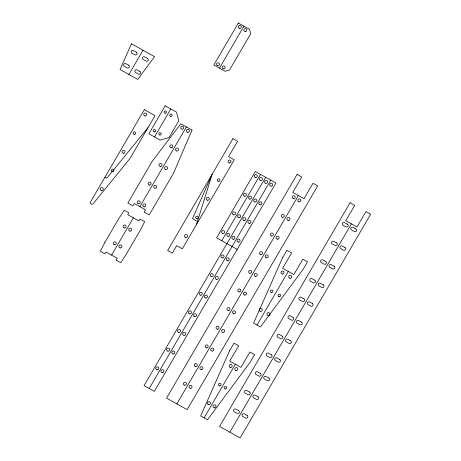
<?xml version="1.0" encoding="UTF-8"?>
<svg xmlns="http://www.w3.org/2000/svg" width="461" height="461" viewBox="0 0 461 461"><rect width="100%" height="100%" fill="white"/><g stroke="black" fill="none" stroke-linecap="round" stroke-linejoin="round"><path stroke-width="0.69" d="M196.449 224.57L212.193 174.183L192.462 218.641L198.08 221.776M128.878 74.475L143.019 50.237M154.493 136.94L170.812 108.969M219.453 68.136L243.927 26.185M111.614 255.112L133.373 217.823M139.896 206.637L186.4 126.925M221.764 240.74L260.471 174.396M265.622 177.266L144.068 385.632L154.366 391.372L275.92 183.011L255.319 171.527L216.612 237.87L237.219 249.355M149.22 388.502L270.768 180.136M176.845 403.905L298.394 195.539M256.984 325.034L288.258 271.425M204.079 417.85L235.352 364.242M229.832 432.205L351.386 223.844M148.021 127.605L107.35 177.566A1.089 1.066 -24.7 0 1 105.967 177.837L104.918 177.249M192.018 130.06L173.417 173.428L149.214 214.918L144.155 212.1L145.515 209.767L134.278 203.503L132.918 205.831L127.864 203.013L152.061 161.529L180.775 123.79L192.018 130.06M131.46 43.789L120.033 69.542L137.73 79.407L154.579 56.68L131.46 43.789M229.613 350.677L200.65 415.937L207.508 419.764L250.214 362.162L254.622 354.607L249.943 351.997L240.97 367.377L229.728 361.113L238.706 345.727L234.021 343.117L229.613 350.677M282.518 257.86L253.556 323.121L260.413 326.941L303.119 269.345L307.527 261.785L302.848 259.174L293.876 274.56L282.633 268.296L291.611 252.91L286.926 250.3L282.518 257.86M104.745 242.636L100.319 251.285L104.912 253.844L105.995 251.983L117.232 258.246L116.149 260.108L120.736 262.666L126.101 254.541L140.242 230.298L144.668 221.649L140.075 219.09L138.992 220.957L127.755 214.688L128.838 212.826L124.251 210.268L118.886 218.399L104.745 242.636M144.345 109.66L90.563 201.855A1.631 1.596 -24.7 0 0 91.042 203.975A1.631 1.596 -24.7 0 0 93.226 203.629L130.077 158.371L155.023 115.613L144.345 109.66M165.194 105.84L148.874 133.805L160.111 140.069L168.997 137.609L178.787 120.828L176.43 112.104L165.194 105.84M238.308 23.05L213.835 65.001L225.072 71.265L229.515 70.037L250.721 33.676L249.545 29.314L238.308 23.05M232.92 138.652L167.654 250.525L172.339 253.135L176.69 245.678L182.308 248.813L234.246 159.777L228.627 156.648L237.605 141.262L232.92 138.652M297.068 174.414L166.542 398.16L187.143 409.645L317.669 185.898L312.99 183.288L304.018 198.674L292.775 192.404L301.753 177.024L297.068 174.414M350.055 202.719L219.528 426.465L240.129 437.95L370.656 214.204L365.976 211.593L357.004 226.973L345.762 220.71L354.74 205.329L350.055 202.719M136.306 52.174L133.494 50.612A1.521 1.492 -24.7 0 0 131.425 51.183A1.521 1.492 -24.7 0 0 131.973 53.222L134.785 54.784A1.521 1.492 -24.7 0 0 136.854 54.214A1.521 1.492 -24.7 0 0 136.306 52.174M147.543 58.438L144.731 56.876A1.521 1.492 -24.7 0 0 142.662 57.446A1.521 1.492 -24.7 0 0 143.21 59.486L146.022 61.048A1.521 1.492 -24.7 0 0 148.09 60.477A1.521 1.492 -24.7 0 0 147.543 58.438M128.694 65.226L125.882 63.664A1.521 1.492 -24.7 0 0 123.807 64.235A1.521 1.492 -24.7 0 0 124.361 66.275L127.167 67.836A1.521 1.492 -24.7 0 0 129.241 67.266A1.521 1.492 -24.7 0 0 128.694 65.226M139.931 71.49L137.119 69.928A1.521 1.492 -24.7 0 0 135.044 70.498A1.521 1.492 -24.7 0 0 135.597 72.538L138.404 74.1A1.521 1.492 -24.7 0 0 140.478 73.529A1.521 1.492 -24.7 0 0 139.931 71.49M347.433 224.236L344.621 222.669A1.521 1.492 -24.7 0 0 342.552 223.239A1.521 1.492 -24.7 0 0 343.099 225.279L345.911 226.847A1.521 1.492 -24.7 0 0 347.98 226.27A1.521 1.492 -24.7 0 0 347.433 224.236M355.857 228.933L353.051 227.365A1.521 1.492 -24.7 0 0 350.977 227.941A1.521 1.492 -24.7 0 0 351.53 229.976L354.336 231.543A1.521 1.492 -24.7 0 0 356.411 230.967A1.521 1.492 -24.7 0 0 355.857 228.933M336.553 242.878L333.747 241.31A1.521 1.492 -24.7 0 0 331.672 241.887A1.521 1.492 -24.7 0 0 332.22 243.921L335.032 245.488A1.521 1.492 -24.7 0 0 337.106 244.918A1.521 1.492 -24.7 0 0 336.553 242.878M344.984 247.58L342.171 246.013A1.521 1.492 -24.7 0 0 340.103 246.589A1.521 1.492 -24.7 0 0 340.65 248.623L343.462 250.19A1.521 1.492 -24.7 0 0 345.531 249.614A1.521 1.492 -24.7 0 0 344.984 247.58M325.679 261.525L322.867 259.958A1.521 1.492 -24.7 0 0 320.793 260.534A1.521 1.492 -24.7 0 0 321.346 262.568L324.152 264.136A1.521 1.492 -24.7 0 0 326.227 263.559A1.521 1.492 -24.7 0 0 325.679 261.525M334.104 266.222L331.298 264.66A1.521 1.492 -24.7 0 0 329.223 265.231A1.521 1.492 -24.7 0 0 329.771 267.271L332.583 268.832A1.521 1.492 -24.7 0 0 334.657 268.262A1.521 1.492 -24.7 0 0 334.104 266.222M314.8 280.173L311.993 278.605A1.521 1.492 -24.7 0 0 309.919 279.182A1.521 1.492 -24.7 0 0 310.466 281.216L313.278 282.783A1.521 1.492 -24.7 0 0 315.347 282.207A1.521 1.492 -24.7 0 0 314.8 280.173M323.23 284.869L320.418 283.302A1.521 1.492 -24.7 0 0 318.349 283.878A1.521 1.492 -24.7 0 0 318.897 285.912L321.703 287.48A1.521 1.492 -24.7 0 0 323.778 286.903A1.521 1.492 -24.7 0 0 323.23 284.869M303.926 298.814L301.114 297.253A1.521 1.492 -24.7 0 0 299.039 297.823A1.521 1.492 -24.7 0 0 299.592 299.863L302.399 301.425A1.521 1.492 -24.7 0 0 304.473 300.854A1.521 1.492 -24.7 0 0 303.926 298.814M312.351 303.517L309.544 301.949A1.521 1.492 -24.7 0 0 307.47 302.525A1.521 1.492 -24.7 0 0 308.017 304.56L310.829 306.127A1.521 1.492 -24.7 0 0 312.904 305.551A1.521 1.492 -24.7 0 0 312.351 303.517M293.046 317.462L290.234 315.894A1.521 1.492 -24.7 0 0 288.165 316.471A1.521 1.492 -24.7 0 0 288.713 318.505L291.525 320.072A1.521 1.492 -24.7 0 0 293.594 319.496A1.521 1.492 -24.7 0 0 293.046 317.462M301.477 322.158L298.665 320.597A1.521 1.492 -24.7 0 0 296.59 321.167A1.521 1.492 -24.7 0 0 297.143 323.207L299.95 324.769A1.521 1.492 -24.7 0 0 302.024 324.198A1.521 1.492 -24.7 0 0 301.477 322.158M282.167 336.109L279.36 334.542A1.521 1.492 -24.7 0 0 277.286 335.118A1.521 1.492 -24.7 0 0 277.839 337.152L280.645 338.72A1.521 1.492 -24.7 0 0 282.72 338.144A1.521 1.492 -24.7 0 0 282.167 336.109M290.597 340.806L287.785 339.238A1.521 1.492 -24.7 0 0 285.716 339.815A1.521 1.492 -24.7 0 0 286.264 341.849L289.076 343.416A1.521 1.492 -24.7 0 0 291.145 342.84A1.521 1.492 -24.7 0 0 290.597 340.806M271.293 354.751L268.481 353.189A1.521 1.492 -24.7 0 0 266.412 353.76A1.521 1.492 -24.7 0 0 266.959 355.8L269.766 357.361A1.521 1.492 -24.7 0 0 271.84 356.791A1.521 1.492 -24.7 0 0 271.293 354.751M279.718 359.453L276.911 357.886A1.521 1.492 -24.7 0 0 274.837 358.462A1.521 1.492 -24.7 0 0 275.39 360.496L278.196 362.064A1.521 1.492 -24.7 0 0 280.271 361.487A1.521 1.492 -24.7 0 0 279.718 359.453M260.413 373.398L257.607 371.831A1.521 1.492 -24.7 0 0 255.532 372.407A1.521 1.492 -24.7 0 0 256.08 374.441L258.892 376.009A1.521 1.492 -24.7 0 0 260.966 375.433A1.521 1.492 -24.7 0 0 260.413 373.398M268.844 378.095L266.032 376.533A1.521 1.492 -24.7 0 0 263.963 377.104A1.521 1.492 -24.7 0 0 264.51 379.144L267.322 380.705A1.521 1.492 -24.7 0 0 269.391 380.135A1.521 1.492 -24.7 0 0 268.844 378.095M249.539 392.046L246.727 390.479A1.521 1.492 -24.7 0 0 244.653 391.055A1.521 1.492 -24.7 0 0 245.206 393.089L248.012 394.656A1.521 1.492 -24.7 0 0 250.087 394.08A1.521 1.492 -24.7 0 0 249.539 392.046M257.964 396.742L255.158 395.175A1.521 1.492 -24.7 0 0 253.083 395.751A1.521 1.492 -24.7 0 0 253.631 397.785L256.443 399.353A1.521 1.492 -24.7 0 0 258.517 398.777A1.521 1.492 -24.7 0 0 257.964 396.742M238.66 410.688L235.848 409.126A1.521 1.492 -24.7 0 0 233.779 409.696A1.521 1.492 -24.7 0 0 234.326 411.736L237.138 413.298A1.521 1.492 -24.7 0 0 239.207 412.728A1.521 1.492 -24.7 0 0 238.66 410.688M247.09 415.39L244.278 413.822A1.521 1.492 -24.7 0 0 242.204 414.399A1.521 1.492 -24.7 0 0 242.757 416.433L245.563 418A1.521 1.492 -24.7 0 0 247.638 417.424A1.521 1.492 -24.7 0 0 247.09 415.39M299.12 201.855A1.521 1.492 -24.7 0 0 300.699 199.763A1.521 1.492 -24.7 0 0 298.088 199.486A1.521 1.492 -24.7 0 0 299.12 201.855M190.347 388.312A1.521 1.492 -24.7 0 0 191.926 386.22A1.521 1.492 -24.7 0 0 189.321 385.943A1.521 1.492 -24.7 0 0 190.347 388.312M260.574 311.325A1.521 1.492 -24.7 0 0 262.153 309.233A1.521 1.492 -24.7 0 0 259.549 308.962A1.521 1.492 -24.7 0 0 260.574 311.325M271.477 292.47A1.302 1.279 -24.7 0 0 272.831 290.672A1.302 1.279 -24.7 0 0 270.595 290.442A1.302 1.279 -24.7 0 0 271.477 292.47M282.328 274.036A1.521 1.492 -24.7 0 0 283.907 271.944A1.521 1.492 -24.7 0 0 281.302 271.667A1.521 1.492 -24.7 0 0 282.328 274.036M290.009 278.317A1.521 1.492 -24.7 0 0 291.588 276.225A1.521 1.492 -24.7 0 0 288.978 275.949A1.521 1.492 -24.7 0 0 290.009 278.317M279.159 296.751A1.302 1.279 -24.7 0 0 280.507 294.954A1.302 1.279 -24.7 0 0 278.277 294.723A1.302 1.279 -24.7 0 0 279.159 296.751M268.25 315.606A1.521 1.492 -24.7 0 0 269.829 313.515A1.521 1.492 -24.7 0 0 267.224 313.238A1.521 1.492 -24.7 0 0 268.25 315.606M230.454 367.429A1.521 1.492 -24.7 0 0 232.033 365.337A1.521 1.492 -24.7 0 0 229.422 365.06A1.521 1.492 -24.7 0 0 230.454 367.429M219.603 385.863A1.302 1.279 -24.7 0 0 220.957 384.065A1.302 1.279 -24.7 0 0 218.721 383.834A1.302 1.279 -24.7 0 0 219.603 385.863M208.7 404.718A1.521 1.492 -24.7 0 0 210.279 402.626A1.521 1.492 -24.7 0 0 207.669 402.349A1.521 1.492 -24.7 0 0 208.7 404.718M214.319 407.852A1.521 1.492 -24.7 0 0 215.898 405.761A1.521 1.492 -24.7 0 0 213.287 405.484A1.521 1.492 -24.7 0 0 214.319 407.852M225.222 388.992A1.302 1.279 -24.7 0 0 226.576 387.2A1.302 1.279 -24.7 0 0 224.34 386.963A1.302 1.279 -24.7 0 0 225.222 388.992M236.072 370.563A1.521 1.492 -24.7 0 0 237.651 368.466A1.521 1.492 -24.7 0 0 235.047 368.195A1.521 1.492 -24.7 0 0 236.072 370.563M288.24 220.502A1.521 1.492 -24.7 0 0 289.819 218.405A1.521 1.492 -24.7 0 0 287.215 218.134A1.521 1.492 -24.7 0 0 288.24 220.502M277.366 239.15A1.521 1.492 -24.7 0 0 278.945 237.052A1.521 1.492 -24.7 0 0 276.335 236.781A1.521 1.492 -24.7 0 0 277.366 239.15M266.487 257.791A1.521 1.492 -24.7 0 0 268.066 255.699A1.521 1.492 -24.7 0 0 265.461 255.423A1.521 1.492 -24.7 0 0 266.487 257.791M255.607 276.439A1.521 1.492 -24.7 0 0 257.186 274.341A1.521 1.492 -24.7 0 0 254.581 274.07A1.521 1.492 -24.7 0 0 255.607 276.439M244.733 295.086A1.521 1.492 -24.7 0 0 246.312 292.989A1.521 1.492 -24.7 0 0 243.708 292.718A1.521 1.492 -24.7 0 0 244.733 295.086M233.854 313.728A1.521 1.492 -24.7 0 0 235.433 311.636A1.521 1.492 -24.7 0 0 232.828 311.359A1.521 1.492 -24.7 0 0 233.854 313.728M222.98 332.375A1.521 1.492 -24.7 0 0 224.559 330.283A1.521 1.492 -24.7 0 0 221.948 330.007A1.521 1.492 -24.7 0 0 222.98 332.375M212.1 351.023A1.521 1.492 -24.7 0 0 213.679 348.925A1.521 1.492 -24.7 0 0 211.075 348.654A1.521 1.492 -24.7 0 0 212.1 351.023M201.227 369.664A1.521 1.492 -24.7 0 0 202.805 367.573A1.521 1.492 -24.7 0 0 200.195 367.296A1.521 1.492 -24.7 0 0 201.227 369.664M293.501 198.726A1.521 1.492 -24.7 0 0 295.08 196.628A1.521 1.492 -24.7 0 0 292.47 196.357A1.521 1.492 -24.7 0 0 293.501 198.726M184.728 385.177A1.521 1.492 -24.7 0 0 186.307 383.085A1.521 1.492 -24.7 0 0 183.703 382.814A1.521 1.492 -24.7 0 0 184.728 385.177M195.602 366.535A1.521 1.492 -24.7 0 0 197.181 364.438A1.521 1.492 -24.7 0 0 194.577 364.167A1.521 1.492 -24.7 0 0 195.602 366.535M206.482 347.888A1.521 1.492 -24.7 0 0 208.061 345.796A1.521 1.492 -24.7 0 0 205.456 345.52A1.521 1.492 -24.7 0 0 206.482 347.888M217.362 329.24A1.521 1.492 -24.7 0 0 218.94 327.149A1.521 1.492 -24.7 0 0 216.33 326.872A1.521 1.492 -24.7 0 0 217.362 329.24M228.235 310.599A1.521 1.492 -24.7 0 0 229.814 308.501A1.521 1.492 -24.7 0 0 227.21 308.23A1.521 1.492 -24.7 0 0 228.235 310.599M239.115 291.951A1.521 1.492 -24.7 0 0 240.694 289.86A1.521 1.492 -24.7 0 0 238.083 289.583A1.521 1.492 -24.7 0 0 239.115 291.951M249.989 273.304A1.521 1.492 -24.7 0 0 251.568 271.212A1.521 1.492 -24.7 0 0 248.963 270.935A1.521 1.492 -24.7 0 0 249.989 273.304M260.868 254.662A1.521 1.492 -24.7 0 0 262.447 252.565A1.521 1.492 -24.7 0 0 259.843 252.294A1.521 1.492 -24.7 0 0 260.868 254.662M271.748 236.015A1.521 1.492 -24.7 0 0 273.327 233.923A1.521 1.492 -24.7 0 0 270.716 233.646A1.521 1.492 -24.7 0 0 271.748 236.015M282.622 217.367A1.521 1.492 -24.7 0 0 284.201 215.275A1.521 1.492 -24.7 0 0 281.596 214.999A1.521 1.492 -24.7 0 0 282.622 217.367M207.594 200.253A1.521 1.492 -24.7 0 0 209.173 198.161A1.521 1.492 -24.7 0 0 206.568 197.884A1.521 1.492 -24.7 0 0 207.594 200.253M185.841 237.542A1.521 1.492 -24.7 0 0 187.42 235.45A1.521 1.492 -24.7 0 0 184.815 235.179A1.521 1.492 -24.7 0 0 185.841 237.542M196.743 218.687A1.302 1.279 -24.7 0 0 198.097 216.889A1.302 1.279 -24.7 0 0 195.867 216.658A1.302 1.279 -24.7 0 0 196.743 218.687M218.502 181.398A1.302 1.279 -24.7 0 0 219.851 179.6A1.302 1.279 -24.7 0 0 217.621 179.364A1.302 1.279 -24.7 0 0 218.502 181.398M229.353 162.964A1.521 1.492 -24.7 0 0 230.932 160.866A1.521 1.492 -24.7 0 0 228.322 160.595A1.521 1.492 -24.7 0 0 229.353 162.964M112.461 171.699A1.302 1.279 -24.7 0 0 113.815 169.907A1.302 1.279 -24.7 0 0 111.579 169.671A1.302 1.279 -24.7 0 0 112.461 171.699M101.558 190.56A1.521 1.492 -24.7 0 0 103.137 188.463A1.521 1.492 -24.7 0 0 100.533 188.192A1.521 1.492 -24.7 0 0 101.558 190.56M123.312 153.265A1.521 1.492 -24.7 0 0 124.891 151.173A1.521 1.492 -24.7 0 0 122.286 150.897A1.521 1.492 -24.7 0 0 123.312 153.265M145.065 115.976A1.521 1.492 -24.7 0 0 146.644 113.884A1.521 1.492 -24.7 0 0 144.039 113.608A1.521 1.492 -24.7 0 0 145.065 115.976M134.214 134.41A1.302 1.279 -24.7 0 0 135.569 132.612A1.302 1.279 -24.7 0 0 133.338 132.382A1.302 1.279 -24.7 0 0 134.214 134.41M222.94 233.514A1.521 1.492 -24.7 0 0 224.519 231.422A1.521 1.492 -24.7 0 0 221.914 231.151A1.521 1.492 -24.7 0 0 222.94 233.514M233.819 214.872A1.521 1.492 -24.7 0 0 235.398 212.775A1.521 1.492 -24.7 0 0 232.788 212.504A1.521 1.492 -24.7 0 0 233.819 214.872M244.693 196.225A1.521 1.492 -24.7 0 0 246.272 194.133A1.521 1.492 -24.7 0 0 243.667 193.856A1.521 1.492 -24.7 0 0 244.693 196.225M255.573 177.577A1.521 1.492 -24.7 0 0 257.152 175.485A1.521 1.492 -24.7 0 0 254.547 175.209A1.521 1.492 -24.7 0 0 255.573 177.577M260.724 180.453A1.521 1.492 -24.7 0 0 262.303 178.355A1.521 1.492 -24.7 0 0 259.693 178.084A1.521 1.492 -24.7 0 0 260.724 180.453M249.845 199.094A1.521 1.492 -24.7 0 0 251.424 197.003A1.521 1.492 -24.7 0 0 248.819 196.726A1.521 1.492 -24.7 0 0 249.845 199.094M238.971 217.742A1.521 1.492 -24.7 0 0 240.55 215.65A1.521 1.492 -24.7 0 0 237.939 215.373A1.521 1.492 -24.7 0 0 238.971 217.742M228.091 236.389A1.521 1.492 -24.7 0 0 229.67 234.292A1.521 1.492 -24.7 0 0 227.066 234.021A1.521 1.492 -24.7 0 0 228.091 236.389M265.876 183.322A1.521 1.492 -24.7 0 0 267.455 181.231A1.521 1.492 -24.7 0 0 264.845 180.954A1.521 1.492 -24.7 0 0 265.876 183.322M254.996 201.97A1.521 1.492 -24.7 0 0 256.575 199.872A1.521 1.492 -24.7 0 0 253.971 199.601A1.521 1.492 -24.7 0 0 254.996 201.97M244.117 220.612A1.521 1.492 -24.7 0 0 245.696 218.52A1.521 1.492 -24.7 0 0 243.091 218.243A1.521 1.492 -24.7 0 0 244.117 220.612M233.243 239.259A1.521 1.492 -24.7 0 0 234.822 237.167A1.521 1.492 -24.7 0 0 232.217 236.891A1.521 1.492 -24.7 0 0 233.243 239.259M222.363 257.906A1.521 1.492 -24.7 0 0 223.942 255.809A1.521 1.492 -24.7 0 0 221.338 255.538A1.521 1.492 -24.7 0 0 222.363 257.906M211.49 276.548A1.521 1.492 -24.7 0 0 213.068 274.456A1.521 1.492 -24.7 0 0 210.458 274.18A1.521 1.492 -24.7 0 0 211.49 276.548M200.61 295.196A1.521 1.492 -24.7 0 0 202.189 293.104A1.521 1.492 -24.7 0 0 199.584 292.827A1.521 1.492 -24.7 0 0 200.61 295.196M189.736 313.843A1.521 1.492 -24.7 0 0 191.315 311.745A1.521 1.492 -24.7 0 0 188.705 311.475A1.521 1.492 -24.7 0 0 189.736 313.843M178.856 332.485A1.521 1.492 -24.7 0 0 180.435 330.393A1.521 1.492 -24.7 0 0 177.831 330.122A1.521 1.492 -24.7 0 0 178.856 332.485M167.977 351.132A1.521 1.492 -24.7 0 0 169.556 349.04A1.521 1.492 -24.7 0 0 166.951 348.764A1.521 1.492 -24.7 0 0 167.977 351.132M157.103 369.78A1.521 1.492 -24.7 0 0 158.682 367.682A1.521 1.492 -24.7 0 0 156.072 367.411A1.521 1.492 -24.7 0 0 157.103 369.78M271.022 186.192A1.521 1.492 -24.7 0 0 272.601 184.1A1.521 1.492 -24.7 0 0 269.996 183.824A1.521 1.492 -24.7 0 0 271.022 186.192M260.148 204.84A1.521 1.492 -24.7 0 0 261.727 202.748A1.521 1.492 -24.7 0 0 259.122 202.471A1.521 1.492 -24.7 0 0 260.148 204.84M249.268 223.487A1.521 1.492 -24.7 0 0 250.847 221.389A1.521 1.492 -24.7 0 0 248.243 221.119A1.521 1.492 -24.7 0 0 249.268 223.487M238.395 242.129A1.521 1.492 -24.7 0 0 239.974 240.037A1.521 1.492 -24.7 0 0 237.363 239.76A1.521 1.492 -24.7 0 0 238.395 242.129M227.515 260.776A1.521 1.492 -24.7 0 0 229.094 258.684A1.521 1.492 -24.7 0 0 226.489 258.408A1.521 1.492 -24.7 0 0 227.515 260.776M216.635 279.424A1.521 1.492 -24.7 0 0 218.22 277.326A1.521 1.492 -24.7 0 0 215.61 277.055A1.521 1.492 -24.7 0 0 216.635 279.424M205.762 298.065A1.521 1.492 -24.7 0 0 207.341 295.974A1.521 1.492 -24.7 0 0 204.736 295.697A1.521 1.492 -24.7 0 0 205.762 298.065M194.882 316.713A1.521 1.492 -24.7 0 0 196.461 314.621A1.521 1.492 -24.7 0 0 193.856 314.344A1.521 1.492 -24.7 0 0 194.882 316.713M184.008 335.36A1.521 1.492 -24.7 0 0 185.587 333.263A1.521 1.492 -24.7 0 0 182.977 332.992A1.521 1.492 -24.7 0 0 184.008 335.36M173.129 354.002A1.521 1.492 -24.7 0 0 174.707 351.91A1.521 1.492 -24.7 0 0 172.103 351.634A1.521 1.492 -24.7 0 0 173.129 354.002M162.255 372.649A1.521 1.492 -24.7 0 0 163.834 370.558A1.521 1.492 -24.7 0 0 161.223 370.281A1.521 1.492 -24.7 0 0 162.255 372.649M114.605 244.779A1.521 1.492 -24.7 0 0 116.184 242.688A1.521 1.492 -24.7 0 0 113.579 242.411A1.521 1.492 -24.7 0 0 114.605 244.779M124.395 227.999A1.521 1.492 -24.7 0 0 125.974 225.902A1.521 1.492 -24.7 0 0 123.369 225.631A1.521 1.492 -24.7 0 0 124.395 227.999M130.014 231.134A1.521 1.492 -24.7 0 0 131.592 229.036A1.521 1.492 -24.7 0 0 128.988 228.765A1.521 1.492 -24.7 0 0 130.014 231.134M120.223 247.914A1.521 1.492 -24.7 0 0 121.802 245.817A1.521 1.492 -24.7 0 0 119.197 245.546A1.521 1.492 -24.7 0 0 120.223 247.914M149.41 185.115A1.521 1.492 -24.7 0 0 150.989 183.017A1.521 1.492 -24.7 0 0 148.384 182.746A1.521 1.492 -24.7 0 0 149.41 185.115M138.536 203.762A1.521 1.492 -24.7 0 0 140.115 201.664A1.521 1.492 -24.7 0 0 137.511 201.394A1.521 1.492 -24.7 0 0 138.536 203.762M144.155 206.891A1.521 1.492 -24.7 0 0 145.734 204.799A1.521 1.492 -24.7 0 0 143.129 204.523A1.521 1.492 -24.7 0 0 144.155 206.891M155.034 188.244A1.521 1.492 -24.7 0 0 156.613 186.152A1.521 1.492 -24.7 0 0 154.003 185.875A1.521 1.492 -24.7 0 0 155.034 188.244M170.754 116.368A1.193 1.17 -24.7 0 0 171.999 114.72A1.193 1.17 -24.7 0 0 169.948 114.507A1.193 1.17 -24.7 0 0 170.754 116.368M159.881 135.01A1.193 1.17 -24.7 0 0 161.12 133.367A1.193 1.17 -24.7 0 0 159.074 133.148A1.193 1.17 -24.7 0 0 159.881 135.01M154.262 131.881A1.193 1.17 -24.7 0 0 155.501 130.233A1.193 1.17 -24.7 0 0 153.45 130.019A1.193 1.17 -24.7 0 0 154.262 131.881M165.136 113.233A1.193 1.17 -24.7 0 0 166.375 111.585A1.193 1.17 -24.7 0 0 164.329 111.372A1.193 1.17 -24.7 0 0 165.136 113.233M182.043 129.178A1.521 1.492 -24.7 0 0 183.622 127.08A1.521 1.492 -24.7 0 0 181.017 126.81A1.521 1.492 -24.7 0 0 182.043 129.178M171.169 147.82A1.521 1.492 -24.7 0 0 172.748 145.728A1.521 1.492 -24.7 0 0 170.138 145.457A1.521 1.492 -24.7 0 0 171.169 147.82M160.29 166.467A1.521 1.492 -24.7 0 0 161.869 164.375A1.521 1.492 -24.7 0 0 159.264 164.099A1.521 1.492 -24.7 0 0 160.29 166.467M165.908 169.602A1.521 1.492 -24.7 0 0 167.487 167.504A1.521 1.492 -24.7 0 0 164.882 167.234A1.521 1.492 -24.7 0 0 165.908 169.602M176.788 150.954A1.521 1.492 -24.7 0 0 178.367 148.863A1.521 1.492 -24.7 0 0 175.756 148.586A1.521 1.492 -24.7 0 0 176.788 150.954M187.662 132.307A1.521 1.492 -24.7 0 0 189.24 130.215A1.521 1.492 -24.7 0 0 186.636 129.939A1.521 1.492 -24.7 0 0 187.662 132.307M239.57 28.432A1.521 1.492 -24.7 0 0 241.149 26.34A1.521 1.492 -24.7 0 0 238.544 26.064A1.521 1.492 -24.7 0 0 239.57 28.432M245.194 31.567A1.521 1.492 -24.7 0 0 246.773 29.475A1.521 1.492 -24.7 0 0 244.163 29.199A1.521 1.492 -24.7 0 0 245.194 31.567M223.435 68.856A1.521 1.492 -24.7 0 0 225.014 66.764A1.521 1.492 -24.7 0 0 222.409 66.488A1.521 1.492 -24.7 0 0 223.435 68.856M217.817 65.727A1.521 1.492 -24.7 0 0 219.396 63.63A1.521 1.492 -24.7 0 0 216.791 63.359A1.521 1.492 -24.7 0 0 217.817 65.727"/></g></svg>
